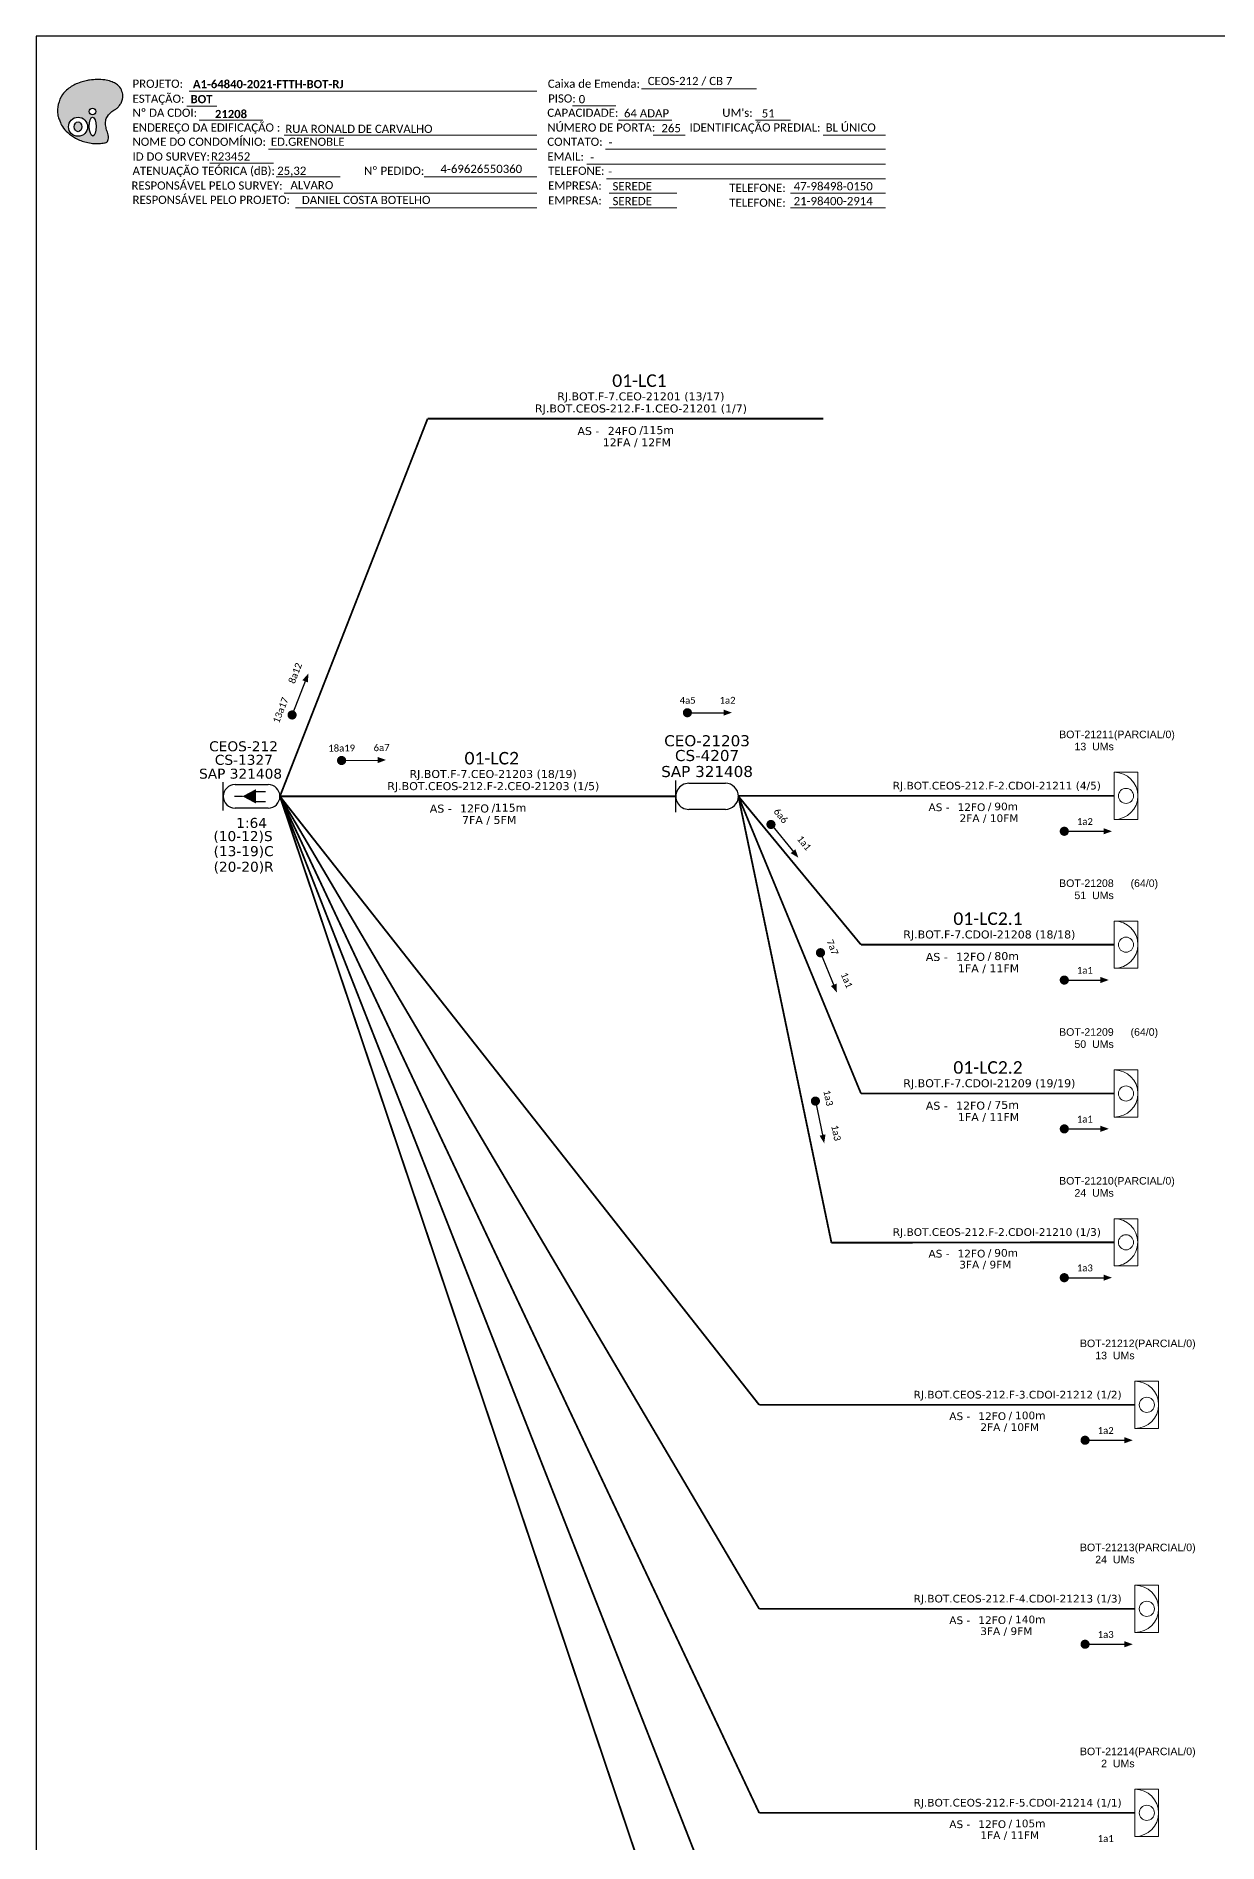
# Paper-space layout 'CDOI-21208' of a CAD drawing. Extents: x 1023 to 1862, y 11 to 605.
# Drawn here: x 1023 to 1281.2, y 209.6 to 604.7 of the extents above; entities that cross this region are included whole.
import ezdxf
from ezdxf.enums import TextEntityAlignment as Align

# ---------------------------------------------------------------- set-up
doc = ezdxf.new("R2010")
doc.units = ezdxf.units.DM
doc.header["$MEASUREMENT"] = 0
for name, color, linetype, lineweight in [("20.0-LEGENDA DOS CDO'S", 1, 'Continuous', 0), ('20.1-CDO_INTERIOR', 1, 'Continuous', 0), ('40.1-ETIQUETAS', 1, 'Continuous', 20)]:
    doc.layers.add(name, color=color, linetype=linetype, lineweight=lineweight)
for name, color, linetype in [('20.4-CEOS', 1, 'Continuous'), ('CABO OPTICO EXISTENTE', 5, 'Continuous'), ('CAP a instalar', 1, 'Continuous'), ('CD de instalação futura', 8, 'Continuous'), ('SETA', 7, 'Continuous')]:
    doc.layers.add(name, color=color, linetype=linetype)
doc.styles.add('ARIAL', font='arial.ttf')
doc.styles.add('siredit', font='verdana.ttf')
doc.styles.add('WMF-Calibri0', font='calibri.ttf')
doc.styles.add('WMF-Calibri1', font='calibrib.ttf')
doc.linetypes.add('FENCELINE1', pattern='A,0.25,-0.1,[133,ltypeshp.shx,S=0.1,R=0,X=-0.1,Y=0],-0.1,1', length=1.45)

# ---------------------------------------------------------------- blocks, each defined once
blk = doc.blocks.new('ETIQUETA_RS5F')
at = {"layer": '40.1-ETIQUETAS', "color": 0, "style": 'siredit'}
blk.add_text('/', height=1.5, dxfattribs=at).set_placement((1.55, -1.95), align=Align.MIDDLE_RIGHT)
for tag, p in [('ETIQUETA_R_PRIMARIA', (1.18, 4.1)), ('ETIQUETA_R_SECUNDARIA', (1.18, 2.1)), ('F_ATIVAS/F_MORTAS', (1.11, -4.24))]:
    blk.add_attdef(tag, text='', height=1.5, dxfattribs=at).set_placement(p, align=Align.MIDDLE_CENTER)
for tag, p in [('TIPO_CABO', (-6.62, -2.12)), ('CAP_CABO', (0.37, -2.09))]:
    blk.add_attdef(tag, text='', height=1.5, dxfattribs=at).set_placement(p, align=Align.MIDDLE_RIGHT)
blk.add_attdef('METROS', text='', height=1.5, dxfattribs=at).set_placement((2.11, -1.95), align=Align.MIDDLE_LEFT)
for tag, p in [('FUSÃO_1', (0.82, -8.39)), ('FUSÃO_2', (0.82, -10.6)), ('FUSÃO_3', (0.82, -12.93)), ('FUSÃO_4', (0.82, -15.14)), ('FUSÃO_5', (0.82, -17.16))]:
    blk.add_attdef(tag, text='', height=1.5, dxfattribs=at).set_placement(p, align=Align.CENTER)
blk = doc.blocks.new('CDOI_INT')
at = {"layer": '20.1-CDO_INTERIOR', "color": 0, "lineweight": 18}
blk.add_lwpolyline([(4.25, -4.25), (4.25, 4.25), (0, 4.25), (0, -4.25)], close=True, dxfattribs=at)
blk.add_circle((2.12, 0), 1.36, dxfattribs=at)
blk.add_arc((0, 0), 4.25, 270, 90, dxfattribs=at)
at = {"layer": "20.0-LEGENDA DOS CDO'S", "color": 0, "style": 'ARIAL'}
for tag, p in [('CDO_N', (-0.08, 10.38)), ('SPLITER_1', (21.18, 10.38)), ('SPLITER_2', (21.19, 8.68)), ('SAP', (-0.08, 6.23)), ('SURVEY', (-0.08, 8.2)), ('1:XX', (5.94, -2.22)), ('UMS', (5.94, -4.24))]:
    blk.add_attdef(tag, p, '', height=1.36, dxfattribs=at)
blk.add_attdef('FIBRAS_UTILIZADAS', text='', height=1.36, dxfattribs=at).set_placement((15.34, 10.38), align=Align.CENTER)
blk = doc.blocks.new('CEOS_RP_CT_DRT')
at = {"layer": '20.4-CEOS', "color": 0}
for p, q in [((-4.54, 1.19), (-1.19, 1.19)), ((-1.19, -1.19), (-4.54, -1.19))]:
    blk.add_line(p, q, dxfattribs=at)
for points in [[(-5.73, -1.43), (-5.73, 1.44)], [(-3.79, 0), (-4.59, 0)], [(-2.47, 0.48), (-1.45, 0.48)], [(-2.47, -0.52), (-1.45, -0.52)]]:
    blk.add_lwpolyline(points, dxfattribs=at)
blk.add_lwpolyline([(-3.79, 0, 0, 1.47, 0), (-2.41, 0, 1.47, 1.47, 0)], format="xyseb", dxfattribs=at)
for centre, start, end in [((-4.54, 0), 90, 270), ((-1.19, 0), 270, 90)]:
    blk.add_arc(centre, 1.19, start, end, dxfattribs=at)
at = {"layer": '20.4-CEOS', "color": 7, "style": 'siredit'}
for tag, p in [('Nº_DA_CEOS', (-2.86, 5.6)), ('LOCAL', (-2.86, 4.24)), ('SAP', (-2.86, 2.78)), ('RACIO_SPLITAGEM', (-2.86, -1.88)), ('FIBRAS_SPLITTER', (-2.86, -3.58)), ('FIBRAS_TOP_C', (-2.86, -5.08)), ('RESERVA_FINAIS', (-2.86, -6.39))]:
    blk.add_attdef(tag, text='', height=1.01, dxfattribs=at).set_placement(p, align=Align.TOP_CENTER)
blk = doc.blocks.new('OI')
h = blk.add_hatch(color=40)
edge = h.paths.add_edge_path()
edge.add_spline(control_points=[(4.35, -0.67), (3.92, -0.99), (3.26, -1.5), (2.81, -2.59), (2.9, -3.5), (3.06, -4.27), (3.31, -4.85), (3.37, -5.39), (3.4, -5.88), (3.2, -6.4), (2.54, -6.61), (1.65, -6.63), (0.55, -6.67), (-0.56, -6.42), (-1.61, -6.14), (-2.77, -5.61), (-3.92, -4.77), (-4.89, -3.7), (-5.34, -2.65), (-5.6, -1.94), (-5.85, -0.96), (-5.71, 0.47), (-5.1, 2.02), (-4.14, 3.02), (-3.3, 3.61), (-2.37, 4.16), (-1.36, 4.44), (-0.56, 4.7), (0.79, 4.85), (2.24, 4.97), (3.79, 4.57), (4.67, 4.21), (5.44, 3.65), (5.76, 2.99), (6.03, 2.21), (6.01, 1.46), (5.72, 0.64), (5.31, 0.08), (4.88, -0.38), (4.51, -0.55), (4.35, -0.67)], knot_values=[0, 0, 0, 0, 1.60434, 2.417191, 3.427595, 4.282808, 4.776746, 5.304182, 5.888771, 6.258406, 6.858137, 7.79129, 8.986195, 10.124242, 11.187857, 12.242908, 13.953784, 15.414161, 16.515391, 17.349188, 17.675853, 19.552021, 21.515531, 22.568638, 23.63245, 24.621084, 25.782718, 26.745347, 27.142653, 29.870543, 31.004649, 31.921532, 32.709589, 33.801391, 34.042471, 35.192333, 35.971461, 36.628871, 37.254359, 37.836911, 37.836911, 37.836911, 37.836911], degree=3, periodic=0)
h.paths.add_polyline_path([(1.13, -0.87, -1), (-0.04, -0.87, -1)], flags=16)
edge = h.paths.add_edge_path(flags=16)
edge.add_ellipse((0.56, -3.59), major_axis=(-0.02, 1.71), ratio=0.361305, start_angle=0, end_angle=360)
h.paths.add_polyline_path([(-0.36, -3.62, -1), (-3.8, -3.62, -1)], flags=16)
edge = h.paths.add_edge_path(flags=0)
edge.add_ellipse((-2.08, -3.62), major_axis=(0, 0.885), ratio=0.758294, start_angle=0, end_angle=360)
at = {"color": 40}
for centre, radius in [((-2.08, -3.62), 1.72), ((0.54, -0.87), 0.587)]:
    blk.add_circle(centre, radius, dxfattribs=at)
blk.add_ellipse((-2.08, -3.62), major_axis=(0, 0.885), ratio=0.758294, start_param=-3.141592653589792, end_param=3.141592653589792, dxfattribs=at)
blk.add_ellipse((0.56, -3.59), major_axis=(-0.02, 1.71), ratio=0.361305, dxfattribs=at)
at = {"color": 40, "start_tangent": (-0.800898, -0.598801), "end_tangent": (-0.800898, -0.598801)}
blk.add_spline([(4.35, -0.67), (3.2, -1.78), (2.9, -2.54), (2.92, -3.55), (3.12, -4.38), (3.28, -4.85), (3.37, -5.37), (3.35, -5.95), (3.2, -6.29), (2.66, -6.55), (1.73, -6.63), (0.54, -6.62), (-0.58, -6.41), (-1.6, -6.11), (-2.56, -5.67), (-3.95, -4.67), (-4.89, -3.56), (-5.37, -2.56), (-5.64, -1.78), (-5.72, -1.46), (-5.63, 0.42), (-4.84, 2.22), (-4.13, 2.99), (-3.27, 3.62), (-2.4, 4.09), (-1.3, 4.47), (-0.37, 4.72), (0.02, 4.77), (2.75, 4.8), (3.85, 4.53), (4.69, 4.16), (5.31, 3.68), (5.85, 2.73), (5.93, 2.5), (5.94, 1.35), (5.67, 0.62), (5.29, 0.08), (4.84, -0.36), (4.35, -0.67)], degree=3, dxfattribs=at)

psp = doc.layouts.new('CDOI-21208')

# ---------------------------------------------------------------- linework, layer by layer
psp.add_lwpolyline([(1022.97, 10.7), (1861.54, 10.7), (1861.54, 604.7), (1022.97, 604.7), (1022.97, 10.7)])
at = {"color": 7, "lineweight": 0}
for points in [[(1056.44, 592.66), (1132.42, 592.66)], [(1155.26, 593.15), (1180.39, 593.15)], [(1055.93, 589.38), (1062.48, 589.38)], [(1140.21, 589.42), (1149.7, 589.42)], [(1058.59, 586.31), (1072.53, 586.31)], [(1150.26, 586.31), (1161.88, 586.31)], [(1180.2, 586.31), (1187.87, 586.31)], [(1077.16, 583.07), (1132.42, 583.07)], [(1157.85, 583.07), (1164.79, 583.07)], [(1195.02, 583.07), (1208.58, 583.07)], [(1060.91, 576.89), (1074.85, 576.89)], [(1073.75, 579.96), (1132.42, 579.96)], [(1147.38, 579.96), (1208.61, 579.96)], [(1075.45, 573.93), (1089.39, 573.93)], [(1107.78, 573.93), (1132.27, 573.93)], [(1108.28, 573.94), (1132.43, 573.94)], [(1143.34, 576.72), (1208.61, 576.72)], [(1147.62, 573.48), (1208.61, 573.48)], [(1077.16, 570.37), (1132.42, 570.37)], [(1148.23, 570.37), (1163.03, 570.37)], [(1187.84, 570.37), (1208.61, 570.37)], [(1079.65, 567.14), (1132.42, 567.14)], [(1148.23, 567.14), (1163.03, 567.14)], [(1187.84, 567.14), (1208.61, 567.14)]]:
    psp.add_lwpolyline(points, dxfattribs=at)
for points, const_width in [([(1078.73, 455.78, 1), (1079.09, 456.71, 1)], 0.999), ([(1089.23, 446.28, 1), (1090.23, 446.3, 1)], 0.999), ([(1183.26, 432.69, 1), (1183.89, 431.91, 1)], 1), ([(1194.21, 404.72, 1), (1194.59, 403.79, 1)], 1), ([(1247.19, 398.27, 1), (1248.19, 398.27, 1)], 1), ([(1247.19, 365.73, 1), (1248.19, 365.73, 1)], 1)]:
    psp.add_lwpolyline(points, format="xyb", close=True, dxfattribs=dict(const_width=const_width))
at = {"color": 8}
for points, const_width in [([(1164.82, 456.74, 1), (1165.81, 456.74, 1)], 0.999), ([(1247.19, 430.81, 1), (1248.19, 430.81, 1)], 1), ([(1193.19, 372.3, 1), (1193.39, 371.32, 1)], 1), ([(1247.19, 333.19, 1), (1248.19, 333.19, 1)], 1), ([(1251.73, 297.64, 1), (1252.73, 297.64, 1)], 1), ([(1251.73, 253.03, 1), (1252.73, 253.03, 1)], 1)]:
    psp.add_lwpolyline(points, format="xyb", close=True, dxfattribs=dict(at, const_width=const_width))
at = {"layer": 'CAP a instalar', "color": 5, "linetype": 'Continuous'}
for p, q in [((1162.77, 435.02), (1162.77, 441.89)), ((1165.61, 441.3), (1173.61, 441.3)), ((1173.61, 435.61), (1165.62, 435.6))]:
    psp.add_line(p, q, dxfattribs=at)
at = {"layer": 'CAP a instalar', "color": 0, "linetype": 'FENCELINE1', "ltscale": 6, "const_width": 0.4}
for points in [[(1108.53, 521.03), (1076.25, 438.45)], [(1108.53, 521.03), (1195.04, 521.03)], [(1076.25, 438.45), (1162.77, 438.45)], [(1203.25, 373.47), (1176.45, 438.46)], [(1203.25, 373.47), (1258.6, 373.47)]]:
    psp.add_lwpolyline(points, dxfattribs=at)
at = {"layer": 'CAP a instalar', "color": 8, "linetype": 'FENCELINE1', "ltscale": 6, "const_width": 0.4}
for points in [[(1181, 171.54), (1076.25, 438.45)], [(1181, 126.92), (1076.25, 438.45)], [(1181, 216.15), (1076.25, 438.45)], [(1181, 260.77), (1076.25, 438.45)], [(1181, 305.38), (1076.25, 438.45)], [(1196.8, 340.84), (1176.45, 438.46)], [(1176.46, 438.55), (1258.6, 438.55)], [(1196.8, 340.84), (1258.59, 340.93)], [(1181, 305.38), (1263.14, 305.38)], [(1181, 260.77), (1263.14, 260.77)], [(1181, 216.15), (1263.14, 216.15)]]:
    psp.add_lwpolyline(points, dxfattribs=at)
at = {"layer": 'CAP a instalar', "linetype": 'FENCELINE1', "ltscale": 6, "const_width": 0.4}
for points in [[(1176.45, 438.46), (1203.25, 406.01)], [(1203.25, 406.01), (1258.6, 406.01)]]:
    psp.add_lwpolyline(points, dxfattribs=at)
at = {"layer": 'CAP a instalar', "color": 5, "linetype": 'Continuous'}
for centre, start_param, end_param in [((1165.62, 438.45), 6.283185, 9.424778), ((1173.61, 438.46), 3.141593, 6.283185)]:
    psp.add_ellipse(centre, major_axis=(0, 2.85), ratio=1, start_param=start_param, end_param=end_param, dxfattribs=at)
at = {"layer": 'SETA'}
for points in [[(1078.91, 456.24), (1082.05, 464.23)], [(1089.73, 446.29), (1098.31, 446.38)], [(1183.37, 432.55), (1188.83, 425.91)], [(1194.28, 404.56), (1197.54, 396.6)], [(1247.69, 398.27), (1256.28, 398.27)], [(1247.69, 365.73), (1256.28, 365.73)]]:
    psp.add_lwpolyline(points, dxfattribs=at)
at = {"layer": 'SETA', "color": 8}
for points in [[(1165.31, 456.74), (1173.9, 456.74)], [(1247.69, 430.81), (1256.29, 430.81)], [(1193.23, 372.12), (1194.97, 363.71)], [(1247.69, 333.19), (1256.28, 333.19)], [(1252.23, 297.64), (1260.83, 297.64)], [(1252.23, 253.03), (1260.83, 253.03)]]:
    psp.add_lwpolyline(points, dxfattribs=at)
at = {"layer": 'SETA'}
for points in [[(1081.16, 463.84), (1082.45, 465.3), (1082.4, 463.35)], [(1097.62, 447.06), (1099.45, 446.41), (1097.63, 445.72)], [(1188.91, 426.87), (1189.56, 425.04), (1187.88, 426.03)], [(1197.91, 397.5), (1197.99, 395.55), (1196.68, 396.99)], [(1255.59, 398.95), (1257.43, 398.29), (1255.59, 397.62)], [(1255.59, 366.41), (1257.43, 365.75), (1255.59, 365.08)]]:
    psp.add_solid(points, dxfattribs=at)
at = {"layer": 'SETA', "color": 8}
for points in [[(1173.21, 457.42), (1175.04, 456.76), (1173.21, 456.09)], [(1256.29, 431.48), (1258.12, 430.81), (1256.29, 430.15)], [(1195.49, 364.52), (1195.21, 362.59), (1194.19, 364.25)], [(1256.28, 333.86), (1258.11, 333.19), (1256.28, 332.53)], [(1260.83, 298.31), (1262.66, 297.64), (1260.83, 296.97)], [(1260.83, 253.69), (1262.66, 253.03), (1260.83, 252.36)]]:
    psp.add_solid(points, dxfattribs=at)

# ---------------------------------------------------------------- block references
at = {"color": 7, "xscale": 1.213923925163967, "yscale": 1.213923925163967, "zscale": 1.213923925163967, "rotation": 0.1532896023949059}
psp.add_blockref('OI', (1034.64, 589.28), dxfattribs=at)
at = {"layer": '20.4-CEOS', "color": 0}
ref = psp.add_blockref('CEOS_RP_CT_DRT', (1076.25, 438.45), dxfattribs=dict(at, xscale=2.161665797233582, yscale=2.161665797233582, zscale=2.161665797233582))
ref.add_attrib('Nº_DA_CEOS', 'CEOS-212', dxfattribs={"color": 7, "height": 2.183, "style": 'siredit'}).set_placement((1068.3, 450.49), align=Align.TOP_CENTER)
ref.add_attrib('LOCAL', 'CS-1327', dxfattribs={"color": 7, "height": 2.183, "style": 'siredit'}).set_placement((1068.37, 447.53), align=Align.TOP_CENTER)
ref.add_attrib('SAP', 'SAP 321408', dxfattribs={"color": 7, "height": 2.183, "style": 'siredit'}).set_placement((1067.65, 444.5), align=Align.TOP_CENTER)
ref.add_attrib('RACIO_SPLITAGEM', '1:64', dxfattribs={"color": 7, "height": 2.183, "style": 'siredit'}).set_placement((1070.06, 433.74), align=Align.TOP_CENTER)
ref.add_attrib('FIBRAS_SPLITTER', '(10-12)S', dxfattribs={"color": 7, "height": 2.183, "style": 'siredit'}).set_placement((1068.19, 430.85), align=Align.TOP_CENTER)
ref.add_attrib('FIBRAS_TOP_C', '(13-19)C', dxfattribs={"color": 7, "height": 2.183, "style": 'siredit'}).set_placement((1068.32, 427.56), align=Align.TOP_CENTER)
ref.add_attrib('RESERVA_FINAIS', '(20-20)R', dxfattribs={"color": 7, "height": 2.183, "style": 'siredit'}).set_placement((1068.32, 424.15), align=Align.TOP_CENTER)
at = {"layer": 'CAP a instalar', "color": 0, "linetype": 'FENCELINE1', "ltscale": 7}
ref = psp.add_blockref('ETIQUETA_RS5F', (1153.79, 520.81), dxfattribs=dict(at, xscale=1.166399984999771, yscale=1.166399984999771, zscale=1.166399984999771))
ref.add_attrib('ETIQUETA_R_PRIMARIA', 'RJ.BOT.F-7.CEO-21201 (13/17)', dxfattribs={"layer": '40.1-ETIQUETAS', "color": 0, "height": 1.7496, "style": 'siredit'}).set_placement((1155.13, 525.92), align=Align.MIDDLE_CENTER)
ref.add_attrib('ETIQUETA_R_SECUNDARIA', 'RJ.BOT.CEOS-212.F-1.CEO-21201 (1/7)', dxfattribs={"layer": '40.1-ETIQUETAS', "color": 0, "height": 1.7496, "style": 'siredit'}).set_placement((1155.17, 523.27), align=Align.MIDDLE_CENTER)
ref.add_attrib('TIPO_CABO', 'AS -', dxfattribs={"layer": '40.1-ETIQUETAS', "color": 0, "height": 1.75, "style": 'siredit'}).set_placement((1146.07, 518.34), align=Align.MIDDLE_RIGHT)
ref.add_attrib('CAP_CABO', '24FO', dxfattribs={"layer": '40.1-ETIQUETAS', "color": 0, "height": 1.75, "style": 'siredit'}).set_placement((1154.22, 518.37), align=Align.MIDDLE_RIGHT)
ref.add_attrib('METROS', '115m', dxfattribs={"layer": '40.1-ETIQUETAS', "color": 0, "height": 1.75, "style": 'siredit'}).set_placement((1155.47, 518.53), align=Align.MIDDLE_LEFT)
ref.add_attrib('F_ATIVAS/F_MORTAS', '12FA / 12FM', dxfattribs={"layer": '40.1-ETIQUETAS', "color": 0, "height": 1.7496, "style": 'siredit'}).set_placement((1154.26, 515.86), align=Align.MIDDLE_CENTER)
ref = psp.add_blockref('ETIQUETA_RS5F', (1121.51, 438.24), dxfattribs=dict(at, xscale=1.166399984999771, yscale=1.166399984999771, zscale=1.166399984999771))
ref.add_attrib('ETIQUETA_R_PRIMARIA', 'RJ.BOT.F-7.CEO-21203 (18/19)', dxfattribs={"layer": '40.1-ETIQUETAS', "color": 0, "height": 1.7496, "style": 'siredit'}).set_placement((1122.85, 443.34), align=Align.MIDDLE_CENTER)
ref.add_attrib('ETIQUETA_R_SECUNDARIA', 'RJ.BOT.CEOS-212.F-2.CEO-21203 (1/5)', dxfattribs={"layer": '40.1-ETIQUETAS', "color": 0, "height": 1.7496, "style": 'siredit'}).set_placement((1122.89, 440.69), align=Align.MIDDLE_CENTER)
ref.add_attrib('TIPO_CABO', 'AS -', dxfattribs={"layer": '40.1-ETIQUETAS', "color": 0, "height": 1.75, "style": 'siredit'}).set_placement((1113.8, 435.77), align=Align.MIDDLE_RIGHT)
ref.add_attrib('CAP_CABO', '12FO', dxfattribs={"layer": '40.1-ETIQUETAS', "color": 0, "height": 1.75, "style": 'siredit'}).set_placement((1121.94, 435.8), align=Align.MIDDLE_RIGHT)
ref.add_attrib('METROS', '115m', dxfattribs={"layer": '40.1-ETIQUETAS', "color": 0, "height": 1.75, "style": 'siredit'}).set_placement((1123.19, 435.96), align=Align.MIDDLE_LEFT)
ref.add_attrib('F_ATIVAS/F_MORTAS', '7FA / 5FM', dxfattribs={"layer": '40.1-ETIQUETAS', "color": 0, "height": 1.75, "style": 'siredit'}).set_placement((1121.99, 433.29), align=Align.MIDDLE_CENTER)
at = {"layer": 'CAP a instalar', "color": 8, "linetype": 'FENCELINE1', "ltscale": 7}
ref = psp.add_blockref('ETIQUETA_RS5F', (1230.02, 438.43), dxfattribs=dict(at, xscale=1.120210545592906, yscale=1.120210545592906, zscale=1.120210545592906))
ref.add_attrib('ETIQUETA_R_SECUNDARIA', 'RJ.BOT.CEOS-212.F-2.CDOI-21211 (4/5)', dxfattribs={"layer": 'CABO OPTICO EXISTENTE', "color": 0, "height": 1.6803, "style": 'siredit'}).set_placement((1232.94, 440.79), align=Align.MIDDLE_CENTER)
ref.add_attrib('TIPO_CABO', 'AS -', dxfattribs={"layer": '40.1-ETIQUETAS', "color": 0, "height": 1.68, "style": 'siredit'}).set_placement((1222.61, 436.06), align=Align.MIDDLE_RIGHT)
ref.add_attrib('CAP_CABO', '12FO', dxfattribs={"layer": '40.1-ETIQUETAS', "color": 0, "height": 1.68, "style": 'siredit'}).set_placement((1230.43, 436.08), align=Align.MIDDLE_RIGHT)
ref.add_attrib('METROS', '90m', dxfattribs={"layer": '40.1-ETIQUETAS', "color": 0, "height": 1.68, "style": 'siredit'}).set_placement((1232.39, 436.24), align=Align.MIDDLE_LEFT)
ref.add_attrib('F_ATIVAS/F_MORTAS', '2FA / 10FM', dxfattribs={"layer": '40.1-ETIQUETAS', "color": 0, "height": 1.68, "style": 'siredit'}).set_placement((1231.23, 433.67), align=Align.MIDDLE_CENTER)
at = {"layer": 'CAP a instalar', "color": 1, "linetype": 'FENCELINE1', "ltscale": 7}
ref = psp.add_blockref('ETIQUETA_RS5F', (1229.93, 405.8), dxfattribs=dict(at, xscale=1.166399984998861, yscale=1.166399984998861, zscale=1.166399984998861))
ref.add_attrib('ETIQUETA_R_SECUNDARIA', 'RJ.BOT.F-7.CDOI-21208 (18/18)', dxfattribs={"layer": 'CABO OPTICO EXISTENTE', "color": 0, "height": 1.7496, "style": 'siredit'}).set_placement((1231.31, 408.25), align=Align.MIDDLE_CENTER)
ref.add_attrib('TIPO_CABO', 'AS -', dxfattribs={"layer": '40.1-ETIQUETAS', "color": 0, "height": 1.75, "style": 'siredit'}).set_placement((1222.21, 403.33), align=Align.MIDDLE_RIGHT)
ref.add_attrib('CAP_CABO', '12FO', dxfattribs={"layer": '40.1-ETIQUETAS', "color": 0, "height": 1.75, "style": 'siredit'}).set_placement((1230.36, 403.36), align=Align.MIDDLE_RIGHT)
ref.add_attrib('METROS', '80m', dxfattribs={"layer": '40.1-ETIQUETAS', "color": 0, "height": 1.75, "style": 'siredit'}).set_placement((1232.39, 403.52), align=Align.MIDDLE_LEFT)
ref.add_attrib('F_ATIVAS/F_MORTAS', '1FA / 11FM', dxfattribs={"layer": '40.1-ETIQUETAS', "color": 0, "height": 1.75, "style": 'siredit'}).set_placement((1231.14, 400.85), align=Align.MIDDLE_CENTER)
at = {"layer": 'CAP a instalar', "color": 0, "linetype": 'FENCELINE1', "ltscale": 7}
ref = psp.add_blockref('ETIQUETA_RS5F', (1229.93, 373.26), dxfattribs=dict(at, xscale=1.166399984998861, yscale=1.166399984998861, zscale=1.166399984998861))
ref.add_attrib('ETIQUETA_R_SECUNDARIA', 'RJ.BOT.F-7.CDOI-21209 (19/19)', dxfattribs={"layer": 'CABO OPTICO EXISTENTE', "color": 0, "height": 1.7496, "style": 'siredit'}).set_placement((1231.31, 375.71), align=Align.MIDDLE_CENTER)
ref.add_attrib('TIPO_CABO', 'AS -', dxfattribs={"layer": '40.1-ETIQUETAS', "color": 0, "height": 1.75, "style": 'siredit'}).set_placement((1222.21, 370.79), align=Align.MIDDLE_RIGHT)
ref.add_attrib('CAP_CABO', '12FO', dxfattribs={"layer": '40.1-ETIQUETAS', "color": 0, "height": 1.75, "style": 'siredit'}).set_placement((1230.36, 370.82), align=Align.MIDDLE_RIGHT)
ref.add_attrib('METROS', '75m', dxfattribs={"layer": '40.1-ETIQUETAS', "color": 0, "height": 1.75, "style": 'siredit'}).set_placement((1232.39, 370.98), align=Align.MIDDLE_LEFT)
ref.add_attrib('F_ATIVAS/F_MORTAS', '1FA / 11FM', dxfattribs={"layer": '40.1-ETIQUETAS', "color": 0, "height": 1.75, "style": 'siredit'}).set_placement((1231.14, 368.31), align=Align.MIDDLE_CENTER)
at = {"layer": 'CAP a instalar', "color": 8, "linetype": 'FENCELINE1', "ltscale": 7}
ref = psp.add_blockref('ETIQUETA_RS5F', (1230.02, 340.81), dxfattribs=dict(at, xscale=1.120210545592906, yscale=1.120210545592906, zscale=1.120210545592906))
ref.add_attrib('ETIQUETA_R_SECUNDARIA', 'RJ.BOT.CEOS-212.F-2.CDOI-21210 (1/3)', dxfattribs={"layer": 'CABO OPTICO EXISTENTE', "color": 0, "height": 1.6803, "style": 'siredit'}).set_placement((1232.94, 343.17), align=Align.MIDDLE_CENTER)
ref.add_attrib('TIPO_CABO', 'AS -', dxfattribs={"layer": '40.1-ETIQUETAS', "color": 0, "height": 1.68, "style": 'siredit'}).set_placement((1222.61, 338.44), align=Align.MIDDLE_RIGHT)
ref.add_attrib('CAP_CABO', '12FO', dxfattribs={"layer": '40.1-ETIQUETAS', "color": 0, "height": 1.68, "style": 'siredit'}).set_placement((1230.43, 338.46), align=Align.MIDDLE_RIGHT)
ref.add_attrib('METROS', '90m', dxfattribs={"layer": '40.1-ETIQUETAS', "color": 0, "height": 1.68, "style": 'siredit'}).set_placement((1232.38, 338.62), align=Align.MIDDLE_LEFT)
ref.add_attrib('F_ATIVAS/F_MORTAS', '3FA / 9FM', dxfattribs={"layer": '40.1-ETIQUETAS', "color": 0, "height": 1.68, "style": 'siredit'}).set_placement((1230.42, 336.05), align=Align.MIDDLE_CENTER)
ref = psp.add_blockref('ETIQUETA_RS5F', (1234.56, 305.26), dxfattribs=dict(at, xscale=1.120210545592906, yscale=1.120210545592906, zscale=1.120210545592906))
ref.add_attrib('ETIQUETA_R_SECUNDARIA', 'RJ.BOT.CEOS-212.F-3.CDOI-21212 (1/2)', dxfattribs={"layer": 'CABO OPTICO EXISTENTE', "color": 0, "height": 1.6803, "style": 'siredit'}).set_placement((1237.48, 307.61), align=Align.MIDDLE_CENTER)
ref.add_attrib('TIPO_CABO', 'AS -', dxfattribs={"layer": '40.1-ETIQUETAS', "color": 0, "height": 1.68, "style": 'siredit'}).set_placement((1227.15, 302.89), align=Align.MIDDLE_RIGHT)
ref.add_attrib('CAP_CABO', '12FO', dxfattribs={"layer": '40.1-ETIQUETAS', "color": 0, "height": 1.68, "style": 'siredit'}).set_placement((1234.97, 302.91), align=Align.MIDDLE_RIGHT)
ref.add_attrib('METROS', '100m', dxfattribs={"layer": '40.1-ETIQUETAS', "color": 0, "height": 1.68, "style": 'siredit'}).set_placement((1236.93, 303.07), align=Align.MIDDLE_LEFT)
ref.add_attrib('F_ATIVAS/F_MORTAS', '2FA / 10FM', dxfattribs={"layer": '40.1-ETIQUETAS', "color": 0, "height": 1.68, "style": 'siredit'}).set_placement((1235.77, 300.5), align=Align.MIDDLE_CENTER)
ref = psp.add_blockref('ETIQUETA_RS5F', (1234.56, 260.64), dxfattribs=dict(at, xscale=1.120210545592906, yscale=1.120210545592906, zscale=1.120210545592906))
ref.add_attrib('ETIQUETA_R_SECUNDARIA', 'RJ.BOT.CEOS-212.F-4.CDOI-21213 (1/3)', dxfattribs={"layer": 'CABO OPTICO EXISTENTE', "color": 0, "height": 1.6803, "style": 'siredit'}).set_placement((1237.48, 263), align=Align.MIDDLE_CENTER)
ref.add_attrib('TIPO_CABO', 'AS -', dxfattribs={"layer": '40.1-ETIQUETAS', "color": 0, "height": 1.68, "style": 'siredit'}).set_placement((1227.15, 258.27), align=Align.MIDDLE_RIGHT)
ref.add_attrib('CAP_CABO', '12FO', dxfattribs={"layer": '40.1-ETIQUETAS', "color": 0, "height": 1.68, "style": 'siredit'}).set_placement((1234.97, 258.3), align=Align.MIDDLE_RIGHT)
ref.add_attrib('METROS', '140m', dxfattribs={"layer": '40.1-ETIQUETAS', "color": 0, "height": 1.68, "style": 'siredit'}).set_placement((1236.93, 258.45), align=Align.MIDDLE_LEFT)
ref.add_attrib('F_ATIVAS/F_MORTAS', '3FA / 9FM', dxfattribs={"layer": '40.1-ETIQUETAS', "color": 0, "height": 1.68, "style": 'siredit'}).set_placement((1235.01, 255.89), align=Align.MIDDLE_CENTER)
ref = psp.add_blockref('ETIQUETA_RS5F', (1234.56, 216.03), dxfattribs=dict(at, xscale=1.120210545592906, yscale=1.120210545592906, zscale=1.120210545592906))
ref.add_attrib('ETIQUETA_R_SECUNDARIA', 'RJ.BOT.CEOS-212.F-5.CDOI-21214 (1/1)', dxfattribs={"layer": 'CABO OPTICO EXISTENTE', "color": 0, "height": 1.6803, "style": 'siredit'}).set_placement((1237.48, 218.38), align=Align.MIDDLE_CENTER)
ref.add_attrib('TIPO_CABO', 'AS -', dxfattribs={"layer": '40.1-ETIQUETAS', "color": 0, "height": 1.68, "style": 'siredit'}).set_placement((1227.15, 213.66), align=Align.MIDDLE_RIGHT)
ref.add_attrib('CAP_CABO', '12FO', dxfattribs={"layer": '40.1-ETIQUETAS', "color": 0, "height": 1.68, "style": 'siredit'}).set_placement((1234.97, 213.68), align=Align.MIDDLE_RIGHT)
ref.add_attrib('METROS', '105m', dxfattribs={"layer": '40.1-ETIQUETAS', "color": 0, "height": 1.68, "style": 'siredit'}).set_placement((1236.93, 213.84), align=Align.MIDDLE_LEFT)
ref.add_attrib('F_ATIVAS/F_MORTAS', '1FA / 11FM', dxfattribs={"layer": '40.1-ETIQUETAS', "color": 0, "height": 1.68, "style": 'siredit'}).set_placement((1235.77, 211.27), align=Align.MIDDLE_CENTER)
at = {"layer": 'CD de instalação futura', "color": 8, "ltscale": 11}
ref = psp.add_blockref('CDOI_INT', (1258.6, 438.55), dxfattribs=dict(at, xscale=1.21541625498503, yscale=1.21541625498503, zscale=1.21541625498503))
ref.add_attrib('CDO_N', 'BOT-21211', dxfattribs={"layer": "20.0-LEGENDA DOS CDO'S", "color": 0, "height": 1.653, "style": 'ARIAL'}).set_placement((1258.5, 451.17), align=Align.RIGHT)
ref.add_attrib('FIBRAS_UTILIZADAS', '    (PARCIAL/0)', dxfattribs={"layer": "20.0-LEGENDA DOS CDO'S", "color": 0, "height": 1.65, "style": 'ARIAL'}).set_placement((1263.91, 451.17), align=Align.CENTER)
ref.add_attrib('SURVEY', '13  UMs', dxfattribs={"layer": "20.0-LEGENDA DOS CDO'S", "color": 0, "height": 1.653, "style": 'ARIAL'}).set_placement((1258.51, 448.52), align=Align.RIGHT)
at = {"layer": 'CD de instalação futura', "color": 1, "ltscale": 11}
ref = psp.add_blockref('CDOI_INT', (1258.6, 406.01), dxfattribs=dict(at, xscale=1.21541625498503, yscale=1.21541625498503, zscale=1.21541625498503))
ref.add_attrib('CDO_N', 'BOT-21208', dxfattribs={"layer": "20.0-LEGENDA DOS CDO'S", "color": 0, "height": 1.653, "style": 'ARIAL'}).set_placement((1258.49, 418.63), align=Align.RIGHT)
ref.add_attrib('FIBRAS_UTILIZADAS', '    (64/0)', dxfattribs={"layer": "20.0-LEGENDA DOS CDO'S", "color": 0, "height": 1.65, "style": 'ARIAL'}).set_placement((1263.9, 418.63), align=Align.CENTER)
ref.add_attrib('SURVEY', '51  UMs', dxfattribs={"layer": "20.0-LEGENDA DOS CDO'S", "color": 0, "height": 1.653, "style": 'ARIAL'}).set_placement((1258.5, 415.98), align=Align.RIGHT)
at = {"layer": 'CD de instalação futura', "color": 0, "ltscale": 11}
ref = psp.add_blockref('CDOI_INT', (1258.6, 373.47), dxfattribs=dict(at, xscale=1.21541625498503, yscale=1.21541625498503, zscale=1.21541625498503))
ref.add_attrib('CDO_N', 'BOT-21209', dxfattribs={"layer": "20.0-LEGENDA DOS CDO'S", "color": 0, "height": 1.653, "style": 'ARIAL'}).set_placement((1258.49, 386.09), align=Align.RIGHT)
ref.add_attrib('FIBRAS_UTILIZADAS', '    (64/0)', dxfattribs={"layer": "20.0-LEGENDA DOS CDO'S", "color": 0, "height": 1.65, "style": 'ARIAL'}).set_placement((1263.9, 386.09), align=Align.CENTER)
ref.add_attrib('SURVEY', '50  UMs', dxfattribs={"layer": "20.0-LEGENDA DOS CDO'S", "color": 0, "height": 1.653, "style": 'ARIAL'}).set_placement((1258.5, 383.44), align=Align.RIGHT)
at = {"layer": 'CD de instalação futura', "color": 8, "ltscale": 11}
ref = psp.add_blockref('CDOI_INT', (1258.59, 340.93), dxfattribs=dict(at, xscale=1.21541625498503, yscale=1.21541625498503, zscale=1.21541625498503))
ref.add_attrib('CDO_N', 'BOT-21210', dxfattribs={"layer": "20.0-LEGENDA DOS CDO'S", "color": 0, "height": 1.653, "style": 'ARIAL'}).set_placement((1258.49, 353.55), align=Align.RIGHT)
ref.add_attrib('FIBRAS_UTILIZADAS', '    (PARCIAL/0)', dxfattribs={"layer": "20.0-LEGENDA DOS CDO'S", "color": 0, "height": 1.65, "style": 'ARIAL'}).set_placement((1263.9, 353.55), align=Align.CENTER)
ref.add_attrib('SURVEY', '24  UMs', dxfattribs={"layer": "20.0-LEGENDA DOS CDO'S", "color": 0, "height": 1.653, "style": 'ARIAL'}).set_placement((1258.5, 350.9), align=Align.RIGHT)
ref = psp.add_blockref('CDOI_INT', (1263.14, 305.38), dxfattribs=dict(at, xscale=1.21541625498503, yscale=1.21541625498503, zscale=1.21541625498503))
ref.add_attrib('CDO_N', 'BOT-21212', dxfattribs={"layer": "20.0-LEGENDA DOS CDO'S", "color": 0, "height": 1.653, "style": 'ARIAL'}).set_placement((1263.04, 318), align=Align.RIGHT)
ref.add_attrib('FIBRAS_UTILIZADAS', '    (PARCIAL/0)', dxfattribs={"layer": "20.0-LEGENDA DOS CDO'S", "color": 0, "height": 1.65, "style": 'ARIAL'}).set_placement((1268.45, 318), align=Align.CENTER)
ref.add_attrib('SURVEY', '13  UMs', dxfattribs={"layer": "20.0-LEGENDA DOS CDO'S", "color": 0, "height": 1.653, "style": 'ARIAL'}).set_placement((1263.05, 315.35), align=Align.RIGHT)
ref = psp.add_blockref('CDOI_INT', (1263.14, 260.77), dxfattribs=dict(at, xscale=1.21541625498503, yscale=1.21541625498503, zscale=1.21541625498503))
ref.add_attrib('CDO_N', 'BOT-21213', dxfattribs={"layer": "20.0-LEGENDA DOS CDO'S", "color": 0, "height": 1.653, "style": 'ARIAL'}).set_placement((1263.04, 273.38), align=Align.RIGHT)
ref.add_attrib('FIBRAS_UTILIZADAS', '    (PARCIAL/0)', dxfattribs={"layer": "20.0-LEGENDA DOS CDO'S", "color": 0, "height": 1.65, "style": 'ARIAL'}).set_placement((1268.45, 273.38), align=Align.CENTER)
ref.add_attrib('SURVEY', '24  UMs', dxfattribs={"layer": "20.0-LEGENDA DOS CDO'S", "color": 0, "height": 1.653, "style": 'ARIAL'}).set_placement((1263.05, 270.73), align=Align.RIGHT)
ref = psp.add_blockref('CDOI_INT', (1263.14, 216.15), dxfattribs=dict(at, xscale=1.21541625498503, yscale=1.21541625498503, zscale=1.21541625498503))
ref.add_attrib('CDO_N', 'BOT-21214', dxfattribs={"layer": "20.0-LEGENDA DOS CDO'S", "color": 0, "height": 1.653, "style": 'ARIAL'}).set_placement((1263.04, 228.77), align=Align.RIGHT)
ref.add_attrib('FIBRAS_UTILIZADAS', '    (PARCIAL/0)', dxfattribs={"layer": "20.0-LEGENDA DOS CDO'S", "color": 0, "height": 1.65, "style": 'ARIAL'}).set_placement((1268.45, 228.77), align=Align.CENTER)
ref.add_attrib('SURVEY', '2  UMs', dxfattribs={"layer": "20.0-LEGENDA DOS CDO'S", "color": 0, "height": 1.653, "style": 'ARIAL'}).set_placement((1263.05, 226.12), align=Align.RIGHT)

# ---------------------------------------------------------------- texts
at = {"color": 7, "lineweight": 0, "style": 'WMF-Calibri0'}
for s, height, p in [('PROJETO:', 1.793, (1044.04, 593.4)), ('Caixa de Emenda:', 1.7927, (1134.8, 593.4)), ('ESTAÇÃO:', 1.793, (1044.04, 590.12)), ('Nº DA CDOI:', 1.7927, (1044.04, 587.05)), ('CAPACIDADE:', 1.7927, (1134.69, 587.05)), ('PISO:', 1.793, (1134.87, 590.17)), ("UM's:", 1.793, (1172.93, 587.05)), ('ENDEREÇO DA EDIFICAÇÃO :', 1.7927, (1044.04, 583.82)), ('NÚMERO DE PORTA:', 1.7927, (1134.69, 583.82)), ('IDENTIFICAÇÃO PREDIAL:', 1.7927, (1165.77, 583.82)), ('BL ÚNICO', 1.793, (1195.52, 583.82)), ('NOME DO CONDOMÍNIO:', 1.7927, (1044.04, 580.71)), ('ED.GRENOBLE', 1.7927, (1074.26, 580.71)), ('CONTATO:', 1.793, (1134.69, 580.71)), ('ID DO SURVEY:', 1.7927, (1044.04, 577.47)), ('EMAIL:', 1.793, (1134.69, 577.47)), ('RESPONSÁVEL PELO SURVEY:', 1.7927, (1043.8, 571.12)), ('ATENUAÇÃO TEÓRICA (dB):', 1.7927, (1044.04, 574.36)), ('25,32 ', 1.793, (1075.66, 574.36)), ('Nº PEDIDO:', 1.793, (1094.63, 574.36)), ('TELEFONE:', 1.793, (1134.87, 574.36)), ('EMPRESA:', 1.793, (1134.87, 571.12)), ('RESPONSÁVEL PELO PROJETO:', 1.7927, (1044.04, 568.01)), ('EMPRESA:', 1.793, (1134.87, 567.88)), ('TELEFONE:', 1.793, (1174.48, 570.61)), ('TELEFONE:', 1.793, (1174.48, 567.38))]:
    psp.add_text(s, height=height, dxfattribs=at).set_placement(p)
at = {"color": 7, "linetype": 'Continuous'}
for s, height, style, p in [('A1-64840-2021-FTTH-BOT-RJ', 1.7927, 'WMF-Calibri1', (1057.24, 593.31)), ('CEOS-212 / CB 7', 1.7927, 'WMF-Calibri0', (1156.65, 593.99)), ('BOT', 1.793, 'WMF-Calibri1', (1056.72, 590.03)), ('0', 1.79, 'WMF-Calibri0', (1141.56, 590.02)), ('64 ADAP', 1.793, 'WMF-Calibri0', (1151.44, 586.93)), ('51', 1.793, 'WMF-Calibri0', (1181.56, 586.91)), ('RUA RONALD DE CARVALHO', 1.7927, 'WMF-Calibri0', (1077.43, 583.53)), ('265', 1.793, 'WMF-Calibri0', (1159.63, 583.67)), ('-', 1.79, 'WMF-Calibri0', (1148.07, 580.59)), ('R23452', 1.793, 'WMF-Calibri0', (1061.17, 577.5)), ('-', 1.79, 'WMF-Calibri0', (1144.04, 577.32)), ('ALVARO', 1.793, 'WMF-Calibri0', (1078.56, 571.21)), ('-', 1.79, 'WMF-Calibri0', (1147.99, 574.19)), ('DANIEL COSTA BOTELHO', 1.7927, 'WMF-Calibri0', (1081.05, 567.97)), ('SEREDE', 1.793, 'WMF-Calibri0', (1148.94, 570.97)), ('SEREDE', 1.793, 'WMF-Calibri0', (1148.94, 567.73)), ('47-98498-0150', 1.7927, 'WMF-Calibri0', (1188.54, 570.97)), ('21-98400-2914', 1.7927, 'WMF-Calibri0', (1188.54, 567.73))]:
    psp.add_text(s, height=height, dxfattribs=dict(at, style=style)).set_placement(p)
at = {"color": 7, "linetype": 'Continuous', "style": 'WMF-Calibri1'}
psp.add_text('21208', height=1.793, dxfattribs=at).set_placement((1065.56, 586.77), align=Align.CENTER)
at = {"color": 7, "style": 'WMF-Calibri0'}
psp.add_text('4-69626550360', height=1.7927, dxfattribs=at).set_placement((1111.35, 574.77))
at = {"attachment_point": 5}
for s, insert, char_height, width in [('\\C3;\\fCalibri|b0|i0|c0|p34;01-LC1', (1154.83, 529.35), 2.7432, 40.9104), ('\\C3;\\fCalibri|b0|i0|c0|p34;01-LC2', (1122.55, 446.78), 2.7432, 40.9104), ('\\C3;\\fCalibri|b0|i0|c0|p34;01-LC2.1', (1231.01, 411.69), 2.7432, 40.9104), ('\\C7;\\fCalibri|b0|i0|c0|p34;1a1', (1252.18, 400.4), 1.5, 25.3588), ('\\C3;\\fCalibri|b0|i0|c0|p34;01-LC2.2', (1231.01, 379.15), 2.7432, 40.9104), ('\\C7;\\fCalibri|b0|i0|c0|p34;1a1', (1252.18, 367.86), 1.5, 25.3588)]:
    psp.add_mtext(s, dxfattribs=dict(at, insert=insert, char_height=char_height, width=width))
for s, insert, char_height, width, rotation in [('\\C7;\\fCalibri|b0|i0|c0|p34;8a12', (1079.6, 465.39), 1.4978, 25.3213, 68.5743), ('\\C7;\\fCalibri|b0|i0|c0|p34;13a17', (1076.41, 457.28), 1.4978, 25.3213, 68.5743), ('\\C7;\\fCalibri|b0|i0|c0|p34;18a19', (1089.75, 448.99), 1.4978, 25.3213, 0.6238), ('\\C7;\\fCalibri|b0|i0|c0|p34;6a7', (1098.47, 449.09), 1.4978, 25.3213, 0.6238), ('\\fCalibri|b0|i0|c0|p34;6a6', (1185.74, 434.21), 1.5, 25.3588, 309.4148), ('\\fCalibri|b0|i0|c0|p34;1a1', (1190.83, 428.24), 1.5, 25.3588, 309.4148), ('\\fCalibri|b0|i0|c0|p34;7a7', (1197.03, 405.44), 1.5, 25.3588, 292.3282), ('\\fCalibri|b0|i0|c0|p34;1a1', (1200.14, 398.24), 1.5, 25.3588, 292.3282)]:
    psp.add_mtext(s, dxfattribs=dict(at, insert=insert, char_height=char_height, width=width, rotation=rotation))
at = {"color": 8, "attachment_point": 5}
for s, insert, char_height, width in [('\\fCalibri|b0|i0|c0|p34;4a5', (1165.36, 459.45), 1.4978, 25.3213), ('\\fCalibri|b0|i0|c0|p34;1a2', (1174.08, 459.45), 1.4978, 25.3213), ('\\fCalibri|b0|i0|c0|p34;1a2', (1252.19, 432.94), 1.5, 25.3588), ('\\fCalibri|b0|i0|c0|p34;1a3', (1252.18, 335.32), 1.5, 25.3588), ('\\fCalibri|b0|i0|c0|p34;1a2', (1256.73, 299.77), 1.5, 25.3588), ('\\fCalibri|b0|i0|c0|p34;1a3', (1256.73, 255.15), 1.5, 25.3588), ('\\fCalibri|b0|i0|c0|p34;1a1', (1256.73, 210.54), 1.5, 25.3588)]:
    psp.add_mtext(s, dxfattribs=dict(at, insert=insert, char_height=char_height, width=width))
at = {"color": 8, "char_height": 1.5, "width": 25.3588, "attachment_point": 5, "rotation": 281.691}
for insert in [(1196.1, 372.49), (1197.82, 364.84)]:
    psp.add_mtext('\\fCalibri|b0|i0|c0|p34;1a3', dxfattribs=dict(at, insert=insert))
at = {"layer": '20.4-CEOS', "color": 5, "style": 'siredit'}
for s, p in [('CEO-21203', (1169.61, 451.82)), ('CS-4207', (1169.61, 448.59)), ('SAP 321408', (1169.61, 445.09))]:
    psp.add_text(s, height=2.413, rotation=0.0129, dxfattribs=at).set_placement(p, align=Align.TOP_CENTER)

doc.saveas('drawing.dxf')
